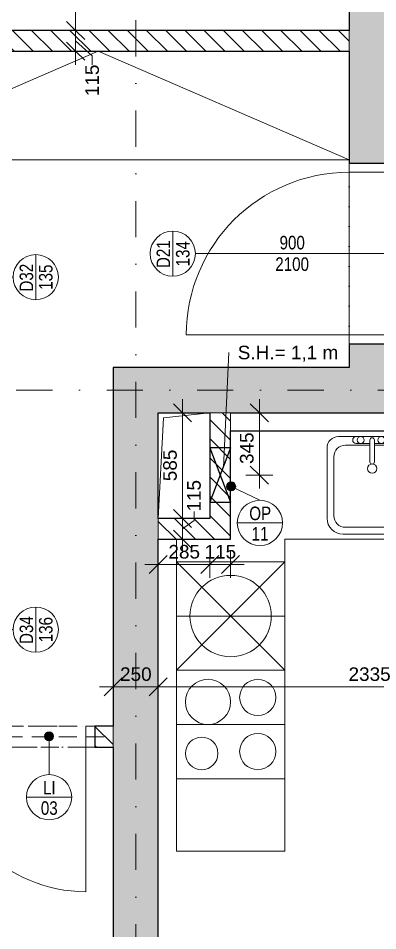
# Model space of a CAD drawing. Header units: millimetres. Extents: x -8633 to 38101, y -2985 to 57546.
# Drawn here: x 1121 to 3109, y 47812 to 52860 of the extents above; entities that cross this region are included whole.
import ezdxf

# ---------------------------------------------------------------- set-up
doc = ezdxf.new("R2010")
doc.units = ezdxf.units.MM
for name, pattern in [('HA_Dash_3mm-S1mm', [150, 100, -50]), ('HA_DashDot_10mm-S3mm', [500, 200, -150, 0, -150]), ('HA_DashDot_2_2mm-S0_6mm', [110, 50, -30, 0, -30])]:
    doc.linetypes.add(name, pattern=pattern)
for name, color, linetype, lineweight in [('A-____-____-DIMS', 9, 'Continuous', 5), ('A-____-____-DIMS-50', 9, 'Continuous', 5), ('A-DETL-____-OTLN', 9, 'Continuous', 25), ('A-DETL-GENF-OTLN', 9, 'Continuous', 9), ('A-DOOR-____-IDEN', 9, 'Continuous', 9), ('A-DOOR-____-MCUT', 9, 'HA_DashDot_2_2mm-S0_6mm', 9), ('A-DOOR-____-OTLN', 9, 'Continuous', 9), ('A-DOOR-FRAM-MCUT', 9, 'Continuous', 9), ('A-GENM-____-HDLN', 9, 'HA_Dash_3mm-S1mm', 9), ('A-GENM-____-IDEN', 9, 'Continuous', 9), ('A-GENM-____-OTLN', 9, 'Continuous', 9), ('A-WALL-____-MCUT', 9, 'Continuous', 25), ('A-WALL-____-PATT', 9, 'Continuous', 25), ('G-____-____-TEXT', 9, 'Continuous', 5), ('I-FURN-____-OTLN', 9, 'Continuous', 9), ('I-WALL-____-MCUT', 9, 'Continuous', 25), ('P-SANR-FIXT-OTLN', 9, 'Continuous', 9), ('Q-CASE-____-OTLN', 9, 'Continuous', 9), ('Q-SPCQ-____-OTLN', 9, 'Continuous', 9), ('S-GRID-____-OTLN', 9, 'Continuous', 5)]:
    doc.layers.add(name, color=color, linetype=linetype, lineweight=lineweight)
doc.styles.add('Arial_1', font='arial.ttf', dxfattribs={"height": 75})
doc.styles.add('Arial_2', font='arial.ttf', dxfattribs={"width": 0.8, "height": 75})
doc.dimstyles.new('Inner_Dimensions', dxfattribs={"dimscale": 304.8, "dimtxt": 76.519455, "dimasz": 0.328084, "dimexe": 0.246063, "dimexo": 0.0625, "dimgap": 0.032808, "dimtad": 1, "dimdec": 0, "dimzin": 0, "dimdsep": 46, "dimtxsty": 'Arial_1', "dimblk1": 'OBLIQUE', "dimblk2": 'OBLIQUE', "dimsah": 1, "dimcen": 0.09, "dimdle": 0.246063, "dimazin": 0, "dimtfac": 1, "dimtdec": 4, "dimtix": 1, "dimtmove": 0, "dimatfit": 3, "dimfxl": 0.246063, "dimfxlon": 1, "dimtvp": 1, "dimtolj": 1, "dimtzin": 0, "dimlwd": 9, "dimlwe": 9, "dimarcsym": 2})
doc.dimstyles.new('Inner_Dimensions_1', dxfattribs={"dimscale": 304.8, "dimtxt": 76.519455, "dimasz": 0.328084, "dimexe": 0.246063, "dimexo": 0.0625, "dimgap": 0.032808, "dimtad": 1, "dimdec": 0, "dimzin": 0, "dimdsep": 46, "dimtxsty": 'Arial_1', "dimblk1": 'OBLIQUE', "dimblk2": 'OBLIQUE', "dimsah": 1, "dimcen": 0.09, "dimdle": 0.246063, "dimazin": 0, "dimtfac": 1, "dimtdec": 4, "dimtix": 1, "dimtmove": 2, "dimatfit": 3, "dimfxl": 0.246063, "dimfxlon": 1, "dimtvp": 1, "dimtolj": 1, "dimtzin": 0, "dimlwd": 9, "dimlwe": 9, "dimarcsym": 2})
doc.dimstyles.new('Inner_Dimensions_2', dxfattribs={"dimscale": 304.8, "dimtxt": 76.519455, "dimasz": 0.328084, "dimexe": 0.246063, "dimexo": 0.0625, "dimgap": 0.032808, "dimtad": 1, "dimdec": 0, "dimzin": 0, "dimdsep": 46, "dimtxsty": 'Arial_1', "dimblk1": 'OBLIQUE', "dimblk2": 'OBLIQUE', "dimsah": 1, "dimcen": 0.09, "dimdle": 0.246063, "dimazin": 0, "dimtfac": 1, "dimtdec": 4, "dimtix": 1, "dimtmove": 1, "dimatfit": 3, "dimfxl": 0.246063, "dimfxlon": 1, "dimtvp": 1, "dimtolj": 1, "dimtzin": 0, "dimlwd": 9, "dimlwe": 9, "dimarcsym": 2})
pattern_1 = [(135, (0, 0), (-53.03301, -53.03301), [])]

# ---------------------------------------------------------------- blocks, each defined once
blk = doc.blocks.new('HA_DR_Single_Swing_Solid - In_BJ_900x2100_Vstupni-2124274-DPS_1NP - B')
at = {"layer": 'A-DOOR-____-MCUT'}
for p, q in [((-450, 125), (450, 125)), ((-450, -125), (450, -125))]:
    blk.add_line(p, q, dxfattribs=at)
at = {"layer": 'A-DOOR-____-OTLN'}
for p, q in [((-500, 125), (500, 125)), ((-500, -125), (500, -125))]:
    blk.add_line(p, q, dxfattribs=at)
at = {"layer": 'A-DOOR-____-OTLN', "lineweight": 5}
blk.add_line((450, -1025), (450, -125), dxfattribs=at)
blk.add_arc((450, -125), 900, 180, 270, dxfattribs=at)
at = {"layer": 'A-DOOR-FRAM-MCUT'}
for p, q in [((-450, 125), (-500, 125)), ((-450, -125), (-450, 125)), ((500, 125), (450, 125)), ((450, 125), (450, -125)), ((-500, -125), (-450, -125)), ((450, -125), (500, -125))]:
    blk.add_line(p, q, dxfattribs=at)
blk = doc.blocks.new('HA_DR_Double_Swing_Solid - In_BJ_1200x2100_800-1670800-DPS_1NP - B')
at = {"layer": 'A-DOOR-____-MCUT'}
for p, q in [((-600, 57.5), (600, 57.5)), ((-600, -57.5), (600, -57.5))]:
    blk.add_line(p, q, dxfattribs=at)
at = {"layer": 'A-DOOR-____-OTLN', "lineweight": 5}
for p, q in [((-253.6, -257.5), (-600, -57.5)), ((600, -857.5), (600, -57.5))]:
    blk.add_line(p, q, dxfattribs=at)
for centre, radius, start, end in [((-600, -57.5), 400, 330, 0), ((600, -57.5), 800, 180, 270)]:
    blk.add_arc(centre, radius, start, end, dxfattribs=at)
at = {"layer": 'A-DOOR-FRAM-MCUT'}
for p, q in [((-600, 57.5), (-650, 57.5)), ((-600, -57.5), (-600, 57.5)), ((650, 57.5), (600, 57.5)), ((600, 57.5), (600, -57.5)), ((-650, -57.5), (-600, -57.5)), ((600, -57.5), (650, -57.5))]:
    blk.add_line(p, q, dxfattribs=at)
blk = doc.blocks.new('HA_GM_Shaft_Rectangle - Default-2138933-DPS_1NP - B')
at = {"layer": 'A-DETL-GENF-OTLN'}
for p, q in [((28.5, -28.5), (285, 0)), ((0, -585), (28.5, -28.5))]:
    blk.add_line(p, q, dxfattribs=at)
at = {"layer": 'A-GENM-____-OTLN'}
for p, q in [((0, -585), (0, 0)), ((0, 0), (285, 0)), ((285, 0), (285, -585)), ((285, -585), (0, -585))]:
    blk.add_line(p, q, dxfattribs=at)
blk = doc.blocks.new('Skříňka se dřezem_ pravoúhlá - 500 x 440mm-1452876-DPS_1NP - B')
at = {"layer": 'P-SANR-FIXT-OTLN'}
for p, q in [((202.2, 180.1), (-170.8, 180.1)), ((202.2, 180.1), (-170.8, 180.1)), ((91.9, 180.1), (-73.2, 180.1)), ((3, 160.7), (3, 40.4)), ((28.4, 160.7), (28.4, 40.4)), ((-234.3, 116.6), (-234.3, -271)), ((-234.3, 116.6), (-234.3, -271)), ((3, 132.5), (-132.7, 132.5)), ((-73.2, 142), (3, 142)), ((28.4, 142), (91.9, 142)), ((164.1, 132.5), (28.4, 132.5)), ((265.7, -275.5), (265.7, 116.6)), ((265.7, -275.5), (265.7, 116.6)), ((-196.2, 69), (-196.2, -258.3)), ((227.6, -258.3), (227.6, 69)), ((-132.7, -321.8), (164.1, -321.8)), ((-145.4, -359.9), (181.3, -359.9)), ((-145.4, -359.9), (181.3, -359.9))]:
    blk.add_line(p, q, dxfattribs=at)
for centre, radius, start, end in [((-170.8, 116.6), 63.5, 90, 180), ((-170.8, 116.6), 63.5, 90, 180), ((-73.2, 161.1), 19, 90, 270), ((-47.8, 161.1), 19, 360, 180), ((-47.8, 161.1), 19, 180, 0), ((15.7, 160.7), 12.7, 360, 180), ((66.5, 161.1), 19, 360, 180), ((66.5, 161.1), 19, 180, 360), ((91.9, 161.1), 19, 270, 90), ((202.2, 116.6), 63.5, 0, 90), ((202.2, 116.6), 63.5, 360, 90), ((-132.7, 69), 63.5, 90, 180), ((164.1, 69), 63.5, 0, 90), ((15.7, 3.2), 25.4, 360, 180), ((15.7, 3.2), 25.4, 180, 0), ((15.7, 40.4), 12.7, 180, 0), ((-145.4, -271), 88.9, 180, 270), ((-145.4, -271), 88.9, 180, 270), ((-132.7, -258.3), 63.5, 180, 270), ((164.1, -258.3), 63.5, 270, 0), ((181.3, -275.5), 84.4, 270, 0), ((181.3, -275.5), 84.4, 270, 0)]:
    blk.add_arc(centre, radius, start, end, dxfattribs=at)
blk = doc.blocks.new('Kuchyňská_linka_sporák_ADNS - 600x600x800-1448764-DPS_1NP - B')
at = {"layer": 'Q-SPCQ-____-OTLN'}
for p, q in [((600, 600), (0, 600)), ((0, 600), (0, 0)), ((600, 600), (0, 600)), ((0, 600), (0, 300)), ((600, 0), (600, 600)), ((600, 300), (600, 600)), ((0, 300), (600, 300)), ((0, 0), (600, 0))]:
    blk.add_line(p, q, dxfattribs=at)
for centre, radius in [((175, 425), 125), ((450, 450), 100), ((140, 140), 90), ((450, 150), 100)]:
    blk.add_circle(centre, radius, dxfattribs=at)
blk = doc.blocks.new('Kuchyňská_linka_myčka_ADNS - Myčka-1448768-DPS_1NP - B')
at = {"layer": 'Q-SPCQ-____-OTLN'}
for p, q in [((300, 300), (-300, 300)), ((-300, 300), (-300, -300)), ((300, 300), (-300, -300)), ((-300, 300), (300, -300)), ((300, 300), (-300, 300)), ((-300, 300), (-300, 0)), ((300, -300), (300, 300)), ((300, 0), (300, 300)), ((-300, 0), (300, 0)), ((-300, -300), (300, -300))]:
    blk.add_line(p, q, dxfattribs=at)
blk.add_circle((0, 0), 225, dxfattribs=at)
blk = doc.blocks.new('NAB_Šatní_skříň_ADNS - 600x2000xšířka-1715100-DPS_1NP - B')
at = {"layer": 'I-FURN-____-OTLN'}
for p, q in [((0, -600), (1387.5, 0)), ((1387.5, 0), (2775, -600)), ((2775, -600), (0, -600))]:
    blk.add_line(p, q, dxfattribs=at)
blk = doc.blocks.new('Casework 7 - Casework 6-1499852-DPS_1NP - B')
at = {"layer": 'Q-CASE-____-OTLN'}
for p, q in [((4100.7, 48857.7), (4100.7, 50577.7)), ((1995.7, 49977.7), (1995.7, 49852.7)), ((2595.7, 49852.7), (2595.7, 49977.6)), ((2595.7, 49977.6), (3500.7, 49977.6)), ((3500.7, 49977.6), (3500.7, 48857.7)), ((1995.7, 48652.7), (1995.7, 48252.7)), ((2595.7, 48252.7), (2595.7, 48652.7)), ((1995.7, 48252.7), (2595.7, 48252.7))]:
    blk.add_line(p, q, dxfattribs=at)
blk = doc.blocks.new('TB_Porotherm KP11_5_1500mm - TB_Porotherm KP11_5_1500mm-1920557-DPS_1NP - B')
at = {"layer": 'A-GENM-____-HDLN'}
for p, q in [((-750, 57.5), (750, 57.5)), ((-750, 0), (750, 0)), ((750, -57.5), (-750, -57.5))]:
    blk.add_line(p, q, dxfattribs=at)
blk = doc.blocks.new('HA_TAG_Door_TypeMark_wDimensions - Scale50_Right with Bouble-921060-DPS_1NP - B')
at = {"layer": 'A-DOOR-____-IDEN'}
for p, q in [((0, 5), (0, -19.5)), ((-2.5, -22), (2.5, -22))]:
    blk.add_line(p, q, dxfattribs=at)
blk.add_circle((0, -22), 2.5, dxfattribs=at)
blk = doc.blocks.new('HA_TAG_Door_TypeMark_wDimensions - Scale50_Left with Bouble-921048-DPS_1NP - B')
at = {"layer": 'A-DOOR-____-IDEN'}
for p, q in [((-2.5, 22), (2.5, 22)), ((0, -5), (0, 19.5))]:
    blk.add_line(p, q, dxfattribs=at)
blk.add_circle((0, 22), 2.5, dxfattribs=at)
blk = doc.blocks.new('DIMBLOCK95-DPS_1NP - B')
at = {"layer": 'A-____-____-DIMS-50', "lineweight": 9}
for p, q in [((1645.7, 49236.5), (1645.7, 49086.5)), ((1645.7, 49161.5), (1645.7, 49236.5)), ((1895.7, 49236.5), (1895.7, 49086.5)), ((1895.7, 49161.5), (1895.7, 49236.5)), ((1645.7, 49161.5), (1695.7, 49211.5)), ((1895.7, 49161.5), (1945.7, 49211.5)), ((1570.7, 49161.5), (1895.7, 49161.5)), ((1645.7, 49161.5), (1595.7, 49111.5)), ((1895.7, 49161.5), (1845.7, 49111.5))]:
    blk.add_line(p, q, dxfattribs=at)
at = {"layer": 'A-____-____-DIMS-50', "color": 0, "lineweight": 9, "insert": (1684.2, 49268.9), "char_height": 75, "width": 207.662, "attachment_point": 1, "line_spacing_factor": 0.941778, "style": 'Arial_1'}
blk.add_mtext('250', dxfattribs=at)
blk = doc.blocks.new('_Oblique')
at = {"color": 0, "linetype": 'ByBlock', "lineweight": -2}
blk.add_line((-0.5, -0.5), (0.5, 0.5), dxfattribs=at)
blk = doc.blocks.new('DIMBLOCK96-DPS_1NP - B')
at = {"layer": 'A-____-____-DIMS-50', "lineweight": 9}
for p, q in [((1895.7, 49236.5), (1895.7, 49086.5)), ((1895.7, 49161.5), (1895.7, 49236.5)), ((4230.7, 49236.5), (4230.7, 49086.5)), ((4230.7, 49161.5), (4230.7, 49236.5)), ((1895.7, 49161.5), (1945.7, 49211.5)), ((4230.7, 49161.5), (4280.7, 49211.5)), ((1895.7, 49161.5), (1845.7, 49111.5)), ((1895.7, 49161.5), (4230.7, 49161.5)), ((4230.7, 49161.5), (4180.7, 49111.5))]:
    blk.add_line(p, q, dxfattribs=at)
at = {"layer": 'A-____-____-DIMS-50', "color": 0, "lineweight": 9, "insert": (2947.8, 49268.9), "char_height": 75, "width": 276.883, "attachment_point": 1, "line_spacing_factor": 0.941778, "style": 'Arial_1'}
blk.add_mtext('2335', dxfattribs=at)
blk = doc.blocks.new('DIMBLOCK161-DPS_1NP - B')
at = {"layer": 'A-____-____-DIMS-50', "lineweight": 9}
for p, q in [((1438.7, 52792.7), (1388.7, 52842.7)), ((1363.7, 52792.7), (1513.7, 52792.7)), ((1438.7, 52792.7), (1363.7, 52792.7)), ((1438.7, 52602.7), (1438.7, 52792.7)), ((1438.7, 52792.7), (1488.7, 52742.7)), ((1438.7, 52677.7), (1388.7, 52727.7)), ((1530.6, 52652.2), (1438.7, 52735.2)), ((1363.7, 52677.7), (1513.7, 52677.7)), ((1438.7, 52677.7), (1363.7, 52677.7)), ((1438.7, 52677.7), (1488.7, 52627.7)), ((1530.6, 52602.2), (1530.6, 52652.2))]:
    blk.add_line(p, q, dxfattribs=at)
at = {"layer": 'A-____-____-DIMS-50', "color": 0, "lineweight": 9, "insert": (1492.1, 52429.2), "char_height": 75, "width": 207.662, "attachment_point": 1, "rotation": 90, "line_spacing_factor": 0.941778, "style": 'Arial_1'}
blk.add_mtext('115', dxfattribs=at)
blk = doc.blocks.new('DIMBLOCK162-DPS_1NP - B')
at = {"layer": 'A-____-____-DIMS-50', "lineweight": 9}
for p, q in [((1438.7, 55502.7), (1388.7, 55552.7)), ((1438.7, 52792.7), (1438.7, 55577.7)), ((1363.7, 55502.7), (1513.7, 55502.7)), ((1438.7, 55502.7), (1363.7, 55502.7)), ((1438.7, 55502.7), (1488.7, 55452.7)), ((1438.7, 52792.7), (1388.7, 52842.7)), ((1363.7, 52792.7), (1513.7, 52792.7)), ((1438.7, 52792.7), (1363.7, 52792.7)), ((1438.7, 52792.7), (1488.7, 52742.7))]:
    blk.add_line(p, q, dxfattribs=at)
at = {"layer": 'A-____-____-DIMS-50', "color": 0, "lineweight": 9, "insert": (1331.3, 54032.4), "char_height": 75, "width": 276.883, "attachment_point": 1, "rotation": 90, "line_spacing_factor": 0.941778, "style": 'Arial_1'}
blk.add_mtext('2710', dxfattribs=at)
blk = doc.blocks.new('DIMBLOCK163-DPS_1NP - B')
at = {"layer": 'A-____-____-DIMS-50', "lineweight": 9}
for p, q in [((2030.3, 50092.7), (1980.3, 50142.7)), ((1955.3, 50092.7), (2105.3, 50092.7)), ((2030.3, 50092.7), (1955.3, 50092.7)), ((2030.3, 49902.7), (2030.3, 50092.7)), ((2030.3, 50092.7), (2080.3, 50042.7)), ((2093.9, 50130.7), (2093.9, 50080.7)), ((2093.9, 50080.7), (2030.3, 50035.2)), ((2030.3, 49977.7), (1980.3, 50027.7)), ((1955.3, 49977.7), (2105.3, 49977.7)), ((2030.3, 49977.7), (1955.3, 49977.7)), ((2030.3, 49977.7), (2080.3, 49927.7))]:
    blk.add_line(p, q, dxfattribs=at)
at = {"layer": 'A-____-____-DIMS-50', "color": 0, "lineweight": 9, "insert": (2055.4, 50130.7), "char_height": 75, "width": 207.662, "attachment_point": 1, "rotation": 90, "line_spacing_factor": 0.941778, "style": 'Arial_1'}
blk.add_mtext('115', dxfattribs=at)
blk = doc.blocks.new('DIMBLOCK164-DPS_1NP - B')
at = {"layer": 'A-____-____-DIMS-50', "lineweight": 9}
for p, q in [((2030.3, 50092.7), (2030.3, 50752.7)), ((2030.3, 50677.7), (1980.3, 50727.7)), ((1955.3, 50677.7), (2105.3, 50677.7)), ((2030.3, 50677.7), (1955.3, 50677.7)), ((2030.3, 50677.7), (2080.3, 50627.7)), ((2030.3, 50092.7), (1980.3, 50142.7)), ((1955.3, 50092.7), (2105.3, 50092.7)), ((2030.3, 50092.7), (1955.3, 50092.7)), ((2030.3, 50092.7), (2080.3, 50042.7))]:
    blk.add_line(p, q, dxfattribs=at)
at = {"layer": 'A-____-____-DIMS-50', "color": 0, "lineweight": 9, "insert": (1922.9, 50298.7), "char_height": 75, "width": 207.662, "attachment_point": 1, "rotation": 90, "line_spacing_factor": 0.941778, "style": 'Arial_1'}
blk.add_mtext('585', dxfattribs=at)
blk = doc.blocks.new('DIMBLOCK165-DPS_1NP - B')
at = {"layer": 'A-____-____-DIMS-50', "lineweight": 9}
for p, q in [((1895.7, 49913.6), (1895.7, 49763.6)), ((1895.7, 49838.6), (1895.7, 49913.6)), ((1895.7, 49838.6), (1945.7, 49888.6)), ((2180.7, 49913.6), (2180.7, 49763.6)), ((2180.7, 49838.6), (2180.7, 49913.6)), ((2180.7, 49838.6), (2230.7, 49888.6)), ((1820.7, 49838.6), (2180.7, 49838.6)), ((1895.7, 49838.6), (1845.7, 49788.6)), ((2180.7, 49838.6), (2130.7, 49788.6))]:
    blk.add_line(p, q, dxfattribs=at)
at = {"layer": 'A-____-____-DIMS-50', "color": 0, "lineweight": 9, "insert": (1951.7, 49946), "char_height": 75, "width": 207.662, "attachment_point": 1, "line_spacing_factor": 0.941778, "style": 'Arial_1'}
blk.add_mtext('285', dxfattribs=at)
blk = doc.blocks.new('DIMBLOCK166-DPS_1NP - B')
at = {"layer": 'A-____-____-DIMS-50', "lineweight": 9}
for p, q in [((2180.7, 49913.6), (2180.7, 49763.6)), ((2180.7, 49838.6), (2180.7, 49913.6)), ((2180.7, 49838.6), (2230.7, 49888.6)), ((2295.7, 49913.6), (2295.7, 49763.6)), ((2295.7, 49838.6), (2295.7, 49913.6)), ((2295.7, 49838.6), (2345.7, 49888.6)), ((2180.7, 49838.6), (2130.7, 49788.6)), ((2180.7, 49838.6), (2370.7, 49838.6)), ((2295.7, 49838.6), (2245.7, 49788.6))]:
    blk.add_line(p, q, dxfattribs=at)
at = {"layer": 'A-____-____-DIMS-50', "color": 0, "lineweight": 9, "insert": (2151.7, 49946), "char_height": 75, "width": 207.662, "attachment_point": 1, "line_spacing_factor": 0.941778, "style": 'Arial_1'}
blk.add_mtext('115', dxfattribs=at)
blk = doc.blocks.new('HA_TAG_GM_Products - Generic-588599-DPS_1NP - B')
at = {"layer": 'A-GENM-____-IDEN'}
blk.add_line((-2.5, 0), (2.5, 0), dxfattribs=at)
blk.add_circle((0, 0), 2.5, dxfattribs=at)
blk = doc.blocks.new('DIMBLOCK250-DPS_1NP - B')
at = {"layer": 'A-____-____-DIMS-50', "lineweight": 9}
for p, q in [((2454.6, 50752.7), (2454.6, 50257.8)), ((2454.6, 50677.7), (2404.6, 50727.7)), ((2529.6, 50677.7), (2379.6, 50677.7)), ((2454.6, 50677.7), (2504.6, 50627.7)), ((2454.6, 50677.7), (2529.6, 50677.7)), ((2454.6, 50332.8), (2404.6, 50382.8)), ((2379.6, 50332.8), (2529.6, 50332.8)), ((2454.6, 50332.8), (2379.6, 50332.8)), ((2454.6, 50332.8), (2504.6, 50282.8))]:
    blk.add_line(p, q, dxfattribs=at)
at = {"layer": 'A-____-____-DIMS-50', "color": 0, "lineweight": 9, "insert": (2347.3, 50394), "char_height": 75, "width": 207.662, "attachment_point": 1, "rotation": 90, "line_spacing_factor": 0.941778, "style": 'Arial_1'}
blk.add_mtext('345', dxfattribs=at)

msp = doc.modelspace()

# ---------------------------------------------------------------- hatches: boundary and pattern name
at = {"layer": 'A-GENM-____-IDEN'}
h = msp.add_hatch(color=256, dxfattribs=at)
edge = h.paths.add_edge_path()
edge.add_arc((2298.7, 50269.7), 25, 0, 360)
h = msp.add_hatch(color=256, dxfattribs=at)
edge = h.paths.add_edge_path()
edge.add_arc((1292, 48887.4), 25, 0, 360)
at = {"layer": 'A-WALL-____-PATT', "lineweight": 9}
h = msp.add_hatch(color=256, dxfattribs=at)
h.paths.add_polyline_path([(3200.7, 50927.7), (3200.7, 51057.7), (2950.7, 51057.7), (2950.7, 50927.7)])
h.paths.add_polyline_path([(2950.7, 52057.7), (3200.7, 52057.7), (3200.7, 55502.7), (2950.7, 55502.7), (2950.7, 52677.7)])
at = {"layer": 'A-WALL-____-PATT', "lineweight": 5}
h = msp.add_hatch(dxfattribs=at)
h.set_pattern_fill('FP_2', color=256, style=0, pattern_type=2)
h.set_pattern_definition(pattern_1)
h.paths.add_polyline_path([(2950.7, 52677.7), (2950.7, 52792.7), (60.7, 52792.7), (60.7, 52677.7), (70.7, 52677.7), (70.7, 52720.2), (165.7, 52720.2), (165.7, 52677.7), (2040.1, 52677.7)])
at = {"layer": 'A-WALL-____-PATT', "lineweight": 9}
h = msp.add_hatch(color=256, dxfattribs=at)
h.paths.add_polyline_path([(11321.4, 50677.7), (15145.7, 50677.7), (15145.7, 50927.7), (6495.7, 50927.7), (6495.7, 50677.7), (10565.7, 50677.7)])
h.paths.add_polyline_path([(5380.7, 50677.7), (5495.7, 50677.7), (5495.7, 50927.7), (1645.7, 50927.7), (1645.7, 50677.7), (5133.9, 50677.7)])
msp.add_hatch(color=256, dxfattribs=at).paths.add_polyline_path([(1895.7, 44052.7), (1895.7, 50677.7), (1645.7, 50677.7), (1645.7, 44052.7)])
at = {"layer": 'A-WALL-____-PATT', "lineweight": 5}
h = msp.add_hatch(dxfattribs=at)
h.set_pattern_fill('FP_2', color=256, style=0, pattern_type=2)
h.set_pattern_definition(pattern_1)
h.paths.add_polyline_path([(2180.7, 49977.7), (2295.7, 49977.7), (2295.7, 50677.7), (2180.7, 50677.7), (2180.7, 50092.7)])
h = msp.add_hatch(dxfattribs=at)
h.set_pattern_fill('FP_2', color=256, style=0, pattern_type=2)
h.set_pattern_definition(pattern_1)
h.paths.add_polyline_path([(1895.7, 49977.7), (2180.7, 49977.7), (2180.7, 50092.7), (1895.7, 50092.7)])
h = msp.add_hatch(dxfattribs=at)
h.set_pattern_fill('FP_2', color=256, style=0, pattern_type=2)
h.set_pattern_definition(pattern_1)
h.paths.add_polyline_path([(1645.7, 48827.7), (1645.7, 48942.7), (1545.7, 48942.7), (1545.7, 48827.7)])
h.paths.add_polyline_path([(-2600.5, 48827.7), (245.7, 48827.7), (245.7, 48942.7), (-3279.3, 48942.7), (-3279.3, 48827.7)])

# ---------------------------------------------------------------- linework, layer by layer
at = {"layer": 'A-DETL-____-OTLN'}
for p, q in [((2180.7, 50482.8), (2180.7, 50182.8)), ((2295.7, 50482.8), (2180.7, 50482.8)), ((2180.7, 50482.8), (2295.7, 50182.8)), ((2295.7, 50482.8), (2180.7, 50182.8)), ((2295.7, 50182.8), (2295.7, 50482.8)), ((2180.7, 50182.8), (2295.7, 50182.8))]:
    msp.add_line(p, q, dxfattribs=at)
at = {"layer": 'A-GENM-____-IDEN'}
for p, q in [((2298.7, 50269.7), (2457.8, 50193.2)), ((1292, 48887.4), (1292, 48675.5))]:
    msp.add_line(p, q, dxfattribs=at)
for centre in [(2298.7, 50269.7), (1292, 48887.4)]:
    msp.add_circle(centre, 25, dxfattribs=at)
at = {"layer": 'A-WALL-____-MCUT', "lineweight": 9}
for p, q in [((2950.7, 52677.7), (2950.7, 52792.7)), ((2295.7, 50677.7), (2180.7, 50677.7)), ((2295.7, 50677.7), (2295.7, 50577.7)), ((1895.7, 50092.7), (1895.7, 49977.7)), ((1645.7, 48827.7), (1645.7, 48942.7))]:
    msp.add_line(p, q, dxfattribs=at)
at = {"layer": 'G-____-____-TEXT', "color": 250, "lineweight": 9}
msp.add_line((2256.7, 50375.5), (2285.2, 51010.8), dxfattribs=at)
at = {"layer": 'I-WALL-____-MCUT'}
for p, q in [((2950.7, 55502.7), (2950.7, 52792.7)), ((2950.7, 52792.7), (60.7, 52792.7)), ((175.7, 52677.7), (2950.7, 52677.7)), ((2950.7, 52677.7), (2950.7, 52057.7)), ((2950.7, 52057.7), (3200.7, 52057.7)), ((2950.7, 51057.7), (2950.7, 50927.7)), ((3200.7, 51057.7), (2950.7, 51057.7)), ((2950.7, 50927.7), (1645.7, 50927.7)), ((1645.7, 50927.7), (1645.7, 48942.7)), ((1895.7, 50677.7), (2180.7, 50677.7)), ((1895.7, 50092.7), (1895.7, 50677.7)), ((2180.7, 50677.7), (2180.7, 50092.7)), ((2295.7, 50677.7), (4230.7, 50677.7)), ((2295.7, 49977.7), (2295.7, 50577.7)), ((2295.7, 50577.7), (4230.7, 50577.7)), ((2180.7, 50092.7), (1895.7, 50092.7)), ((1895.7, 44052.7), (1895.7, 49977.7)), ((1895.7, 49977.7), (2295.7, 49977.7)), ((1645.7, 48942.7), (1545.7, 48942.7)), ((1545.7, 48942.7), (1545.7, 48827.7)), ((1545.7, 48827.7), (1645.7, 48827.7)), ((1645.7, 48827.7), (1645.7, 44052.7))]:
    msp.add_line(p, q, dxfattribs=at)
at = {"layer": 'S-GRID-____-OTLN', "linetype": 'HA_DashDot_10mm-S3mm', "lineweight": 9}
for p, q in [((1770.7, 38646.2), (1770.7, 55921.8)), ((-6891.4, 50802.7), (21515.9, 50802.7))]:
    msp.add_line(p, q, dxfattribs=at)

# ---------------------------------------------------------------- block references
at = {"layer": 'A-DOOR-____-IDEN', "xscale": 49.99999999999998, "yscale": 49.99999999999998, "zscale": 49.99999999999998}
for name, p, rotation in [('HA_TAG_Door_TypeMark_wDimensions - Scale50_Left with Bouble-921048-DPS_1NP - B', (3075.7, 51557.7), 89.99999999999972), ('HA_TAG_Door_TypeMark_wDimensions - Scale50_Right with Bouble-921060-DPS_1NP - B', (118.2, 51427.7), 89.99999999999928), ('HA_TAG_Door_TypeMark_wDimensions - Scale50_Right with Bouble-921060-DPS_1NP - B', (118.2, 49477.7), 89.99999999999912)]:
    msp.add_blockref(name, p, dxfattribs=dict(at, rotation=rotation))
at = {"layer": 'A-DOOR-____-OTLN', "rotation": 269.9999999999998}
msp.add_blockref('HA_DR_Single_Swing_Solid - In_BJ_900x2100_Vstupni-2124274-DPS_1NP - B', (3075.7, 51557.7), dxfattribs=at)
at = {"layer": 'A-DOOR-____-OTLN'}
msp.add_blockref('HA_DR_Double_Swing_Solid - In_BJ_1200x2100_800-1670800-DPS_1NP - B', (895.7, 48885.2), dxfattribs=at)
at = {"layer": 'A-GENM-____-IDEN', "xscale": 49.99999999999998, "yscale": 49.99999999999998, "zscale": 49.99999999999998}
for p in [(2457.8, 50068.2), (1292, 48550.5)]:
    msp.add_blockref('HA_TAG_GM_Products - Generic-588599-DPS_1NP - B', p, dxfattribs=at)
at = {"layer": 'A-GENM-____-OTLN', "lineweight": 5}
msp.add_blockref('HA_GM_Shaft_Rectangle - Default-2138933-DPS_1NP - B', (1895.7, 50677.7), dxfattribs=at)
at = {"layer": 'A-GENM-____-OTLN'}
msp.add_blockref('TB_Porotherm KP11_5_1500mm - TB_Porotherm KP11_5_1500mm-1920557-DPS_1NP - B', (895.7, 48885.2), dxfattribs=at)
at = {"layer": 'I-FURN-____-OTLN'}
msp.add_blockref('NAB_Šatní_skříň_ADNS - 600x2000xšířka-1715100-DPS_1NP - B', (175.7, 52677.7), dxfattribs=at)
at = {"layer": 'P-SANR-FIXT-OTLN'}
msp.add_blockref('Skříňka se dřezem_ pravoúhlá - 500 x 440mm-1452876-DPS_1NP - B', (3063.1, 50365.5), dxfattribs=at)
at = {"layer": 'Q-CASE-____-OTLN'}
msp.add_blockref('Casework 7 - Casework 6-1499852-DPS_1NP - B', (0, 0), dxfattribs=at)
at = {"layer": 'Q-SPCQ-____-OTLN'}
for name, p in [('Kuchyňská_linka_myčka_ADNS - Myčka-1448768-DPS_1NP - B', (2295.7, 49552.7)), ('Kuchyňská_linka_sporák_ADNS - 600x600x800-1448764-DPS_1NP - B', (1995.7, 48652.7))]:
    msp.add_blockref(name, p, dxfattribs=at)

# ---------------------------------------------------------------- texts
at = {"layer": 'A-DOOR-____-IDEN', "lineweight": 5, "char_height": 75, "attachment_point": 1, "style": 'Arial_2'}
for s, insert, width in [('900', (2566.5, 51656.3), 173.164), ('2100', (2542.7, 51537.2), 230.886)]:
    msp.add_mtext(s, dxfattribs=dict(at, insert=insert, width=width))
at = {"layer": 'A-DOOR-____-IDEN', "lineweight": 5, "char_height": 75, "attachment_point": 1, "rotation": 90, "style": 'Arial_2'}
for s, insert, width in [('D21', (1886.3, 51478), 189.198), ('134', (1993.4, 51487.5), 173.164), ('D32', (1128.8, 51348), 189.198), ('135', (1235.9, 51357.5), 173.164), ('D34', (1128.8, 49398), 189.198), ('136', (1235.9, 49407.5), 173.164)]:
    msp.add_mtext(s, dxfattribs=dict(at, insert=insert, width=width))
at = {"layer": 'A-GENM-____-IDEN', "lineweight": 5, "char_height": 75, "attachment_point": 1, "style": 'Arial_2'}
for s, insert, width in [('OP', (2398.8, 50158.3), 147.51), ('11', (2412, 50045.6), 115.443), ('LI', (1258.2, 48640.6), 86.582), ('03', (1246.2, 48527.9), 115.443)]:
    msp.add_mtext(s, dxfattribs=dict(at, insert=insert, width=width))
at = {"layer": 'G-____-____-TEXT', "color": 7, "lineweight": 9, "insert": (2335.2, 51048.3), "char_height": 75, "width": 685.443, "attachment_point": 1, "style": 'Arial_1'}
msp.add_mtext('S.H.= 1,1 m', dxfattribs=at)

# ---------------------------------------------------------------- dimensions: what is measured, and where the dimension line sits
at = {"layer": 'A-____-____-DIMS', "lineweight": 9}
for base, p1, p2, override, picture, middle in [((1438.7, 55502.7), (1363.7, 52792.7), (1363.7, 55502.7), {"dimpost": '<>', "dimfxl": 2710}, 'DIMBLOCK162-DPS_1NP - B', (1390.4, 54147.7)), ((2030.3, 50677.7), (1955.3, 50092.7), (1955.3, 50677.7), {"dimpost": '<>', "dimfxl": 585}, 'DIMBLOCK164-DPS_1NP - B', (1982, 50385.2))]:
    dim = msp.add_linear_dim(base=base, p1=p1, p2=p2, angle=90, dimstyle='Inner_Dimensions', override=override, dxfattribs=at)
    dim.commit()
    dim.dimension.update_dxf_attribs({"geometry": picture, "text_midpoint": middle})
for base, p1, p2, dimstyle, override, picture, middle in [((1438.7, 52792.7), (1363.7, 52677.7), (1363.7, 52792.7), 'Inner_Dimensions_2', {"dimpost": '<>', "dimfxl": 115}, 'DIMBLOCK161-DPS_1NP - B', (1542.1, 52533)), ((2454.6, 50332.8), (2529.6, 50677.7), (2379.6, 50332.8), 'Inner_Dimensions_1', {"dimpost": '<>', "dimfxl": 376.080839}, 'DIMBLOCK250-DPS_1NP - B', (2397.3, 50497.8)), ((2030.3, 50092.7), (1955.3, 49977.7), (1955.3, 50092.7), 'Inner_Dimensions_2', {"dimpost": '<>', "dimfxl": 115}, 'DIMBLOCK163-DPS_1NP - B', (2105.4, 50234.5))]:
    dim = msp.add_linear_dim(base=base, p1=p1, p2=p2, angle=90, dimstyle=dimstyle, override=override, dxfattribs=at)
    dim.commit()
    dim.dimension.update_dxf_attribs({"geometry": picture, "text_midpoint": middle, "dimtype": 160, "text_rotation": 90})
for base, p1, p2, override, picture, middle in [((2180.7, 49838.6), (1895.7, 49913.6), (2180.7, 49913.6), {"dimpost": '<>', "dimfxl": 285}, 'DIMBLOCK165-DPS_1NP - B', (2038.2, 49886.9)), ((2295.7, 49838.6), (2180.7, 49913.6), (2295.7, 49913.6), {"dimpost": '<>', "dimfxl": 115}, 'DIMBLOCK166-DPS_1NP - B', (2238.2, 49886.9)), ((1895.7, 49161.5), (1645.7, 49236.5), (1895.7, 49236.5), {"dimpost": '<>', "dimfxl": 250}, 'DIMBLOCK95-DPS_1NP - B', (1770.7, 49209.8)), ((4230.7, 49161.5), (1895.7, 49236.5), (4230.7, 49236.5), {"dimpost": '<>', "dimfxl": 2335}, 'DIMBLOCK96-DPS_1NP - B', (3063.2, 49209.9))]:
    dim = msp.add_linear_dim(base=base, p1=p1, p2=p2, dimstyle='Inner_Dimensions', override=override, dxfattribs=at)
    dim.commit()
    dim.dimension.update_dxf_attribs({"geometry": picture, "text_midpoint": middle})

doc.saveas('drawing.dxf')
